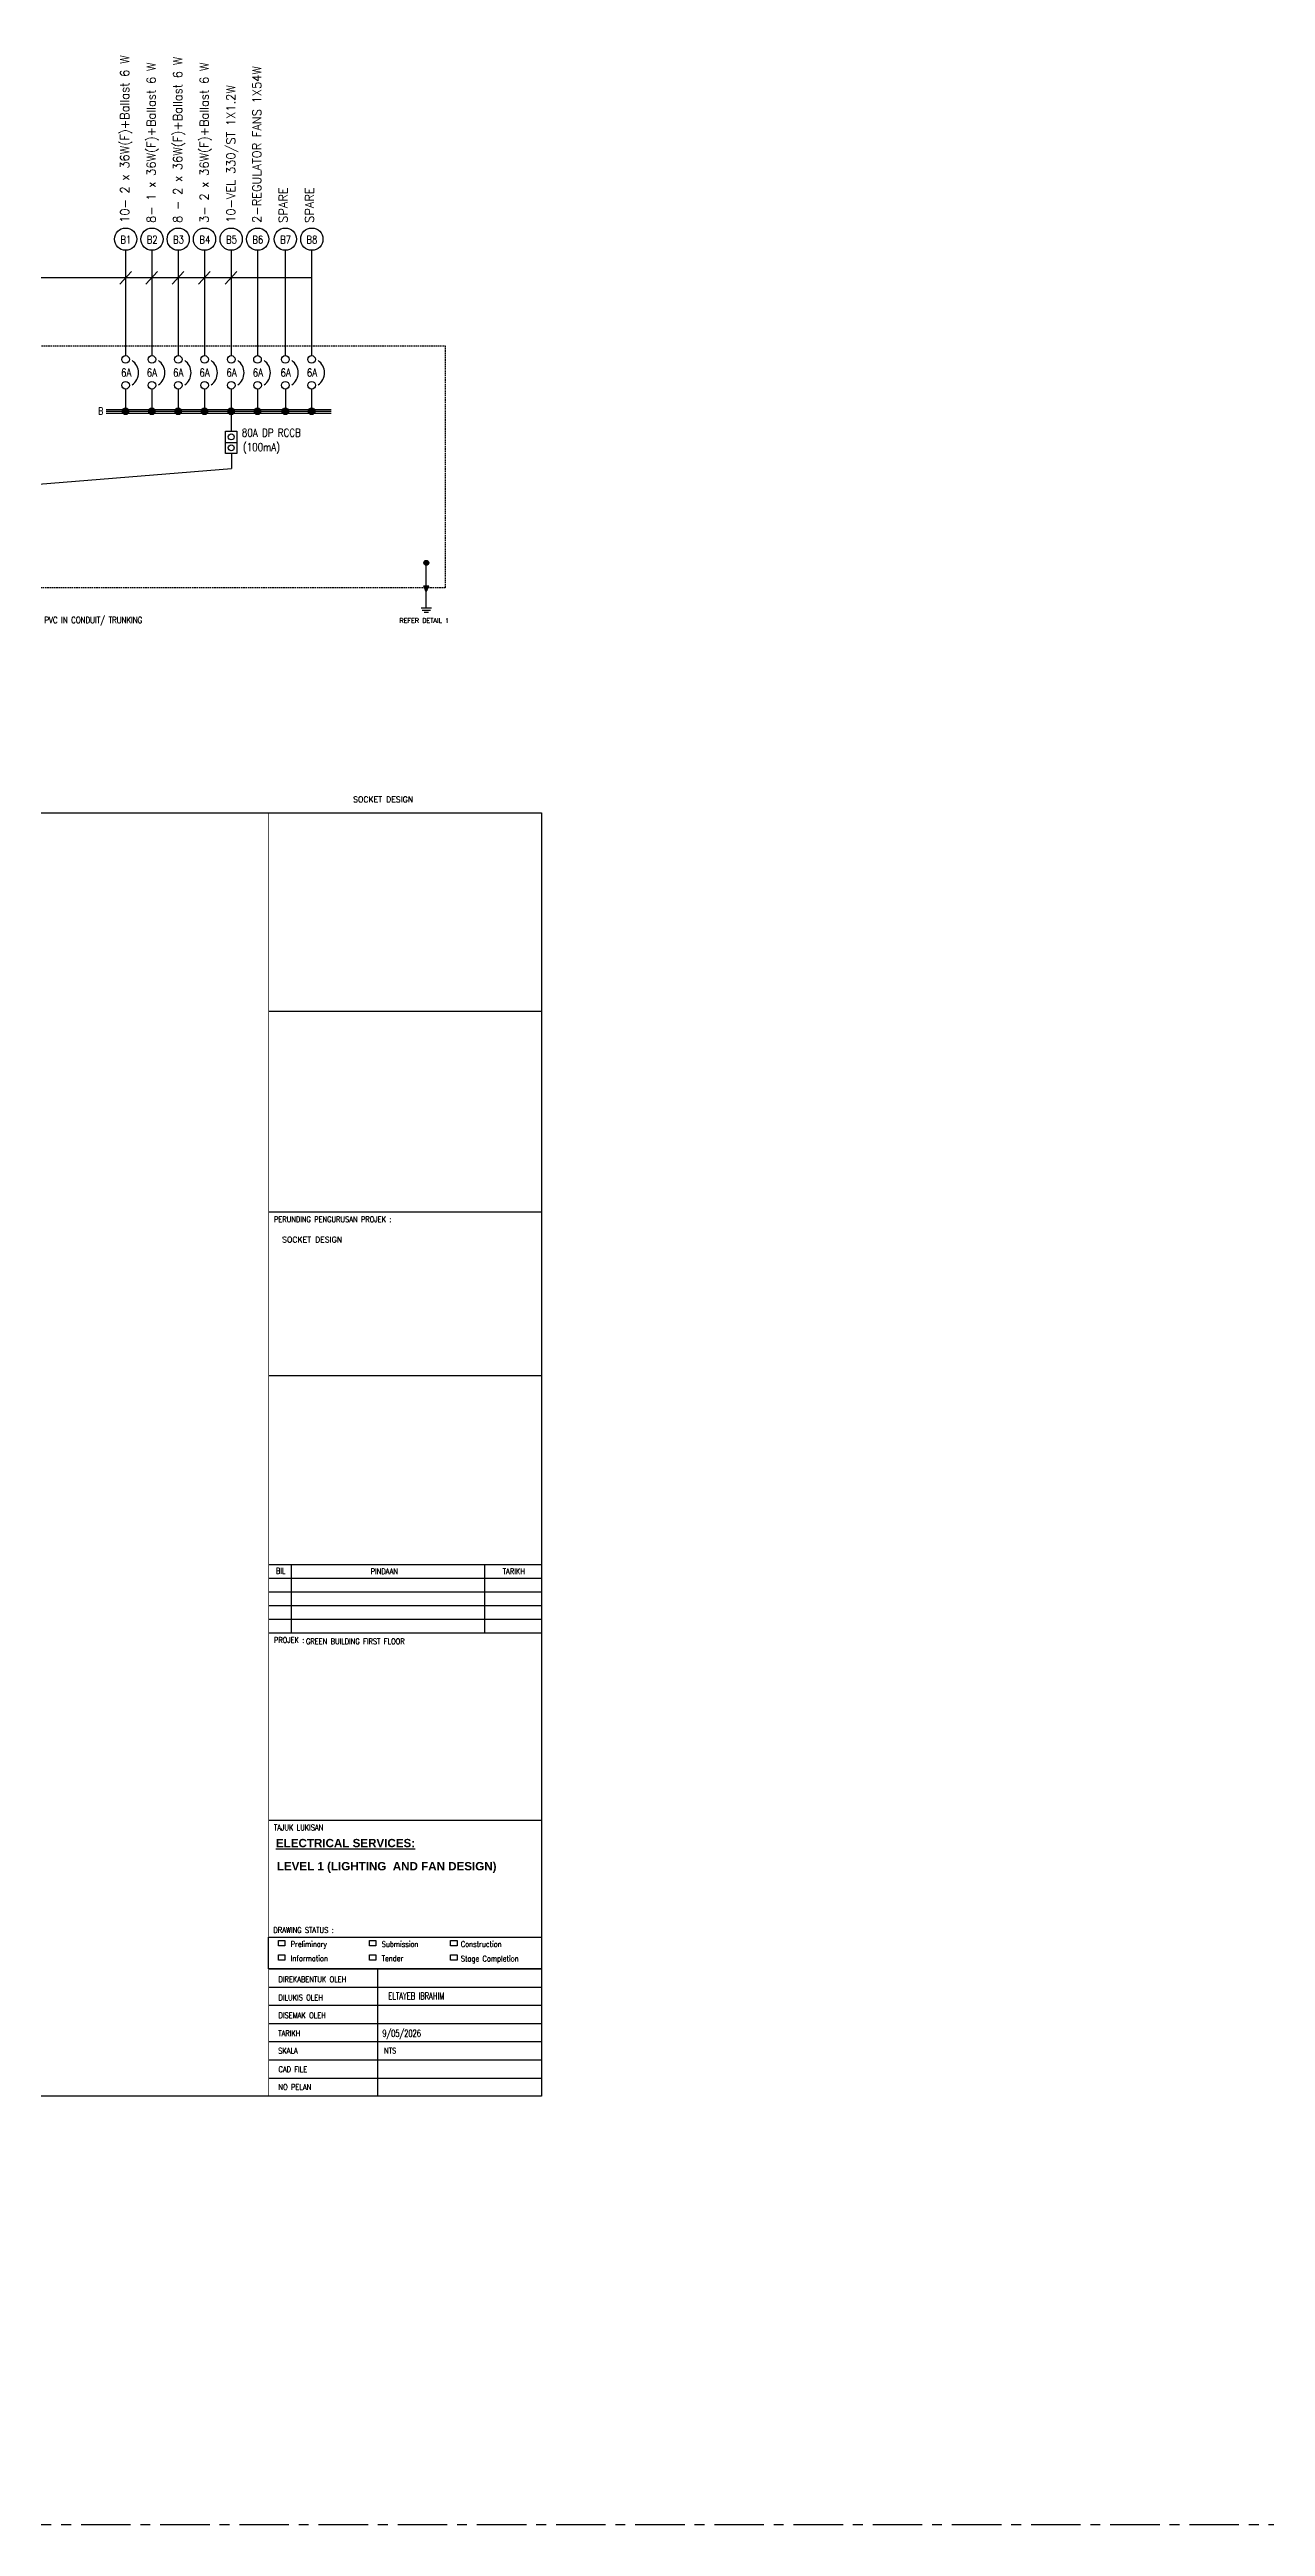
# Model space of a CAD drawing. Header units: inches. Extents: x -85907952 to 802144, y 988801 to 3125513.
# Drawn here: x 321185 to 382617, y 988801 to 1113994 of the extents above; entities that cross this region are included whole.
import ezdxf
from ezdxf.enums import TextEntityAlignment as Align

# ---------------------------------------------------------------- set-up
doc = ezdxf.new("R2010")
doc.units = ezdxf.units.IN
doc.header["$MEASUREMENT"] = 0
doc.linetypes.add('CENTER', pattern=[2, 1.25, -0.25, 0.25, -0.25])
doc.linetypes.add('HIDDEN', pattern=[0.375, 0.25, -0.125])
for name, color, linetype in [('$_KOD', 7, 'Continuous'), ('9', 7, 'Continuous'), ('BANGUNAN', 4, 'Continuous'), ('dmension', 4, 'Continuous'), ('dxt_text', 4, 'Continuous'), ('LYT', 7, 'Continuous'), ('t.block', 4, 'Continuous'), ('TB', 8, 'Continuous'), ('TEL', 3, 'Continuous'), ('TEXT', 2, 'Continuous')]:
    doc.layers.add(name, color=color, linetype=linetype)
doc.styles.add('ARIAL', font='romans.shx', dxfattribs={"height": 2})
doc.styles.add('ROMANC', font='ROMANC', dxfattribs={"width": 0.8, "height": 250})
doc.styles.add('ROMAND', font='ROMAND', dxfattribs={"width": 0.75, "height": 600})
doc.styles.add('ROMANS', font='ROMANS', dxfattribs={"width": 0.7})
doc.styles.add('SANSSERIFBOLD', font='SASB____.PFB', dxfattribs={"height": 1200})
doc.styles.add('TEXT25', font='SIMPLEX.shx', dxfattribs={"width": 0.7, "height": 62.5})

msp = doc.modelspace()

# ---------------------------------------------------------------- linework, layer by layer
at = {"layer": '$_KOD', "color": 3, "linetype": 'Continuous'}
for p, q in [((334426, 1102461, 0), (290299, 1102457, 0)), ((325329, 1102772, 0), (324736, 1102130, 0)), ((326639, 1102772, 0), (326046, 1102130, 0)), ((327973, 1102772, 0), (327380, 1102130, 0)), ((329303, 1102773, 0), (328709, 1102131, 0)), ((330651, 1102772, 0), (330058, 1102130, 0))]:
    msp.add_line(p, q, dxfattribs=at)
at = {"color": 0}
for p, q in [((324878, 1095779, 0), (324878, 1095638, 0)), ((324912, 1095826, 0), (324912, 1095590, 0)), ((324945, 1095852, 0), (324945, 1095565, 0)), ((324979, 1095866, 0), (324979, 1095550, 0)), ((325012, 1095873, 0), (325012, 1095543, 0)), ((325046, 1095873, 0), (325046, 1095544, 0)), ((325079, 1095866, 0), (325079, 1095551, 0)), ((325113, 1095850, 0), (325113, 1095566, 0)), ((325146, 1095824, 0), (325146, 1095592, 0)), ((325180, 1095774, 0), (325180, 1095642, 0)), ((326207, 1095779, 0), (326207, 1095638, 0)), ((326241, 1095826, 0), (326241, 1095590, 0)), ((326274, 1095852, 0), (326274, 1095565, 0)), ((326308, 1095866, 0), (326308, 1095550, 0)), ((326341, 1095873, 0), (326341, 1095543, 0)), ((326375, 1095873, 0), (326375, 1095544, 0)), ((326408, 1095866, 0), (326408, 1095551, 0)), ((326442, 1095850, 0), (326442, 1095566, 0)), ((326475, 1095824, 0), (326475, 1095592, 0)), ((326509, 1095774, 0), (326509, 1095642, 0)), ((327536, 1095779, 0), (327536, 1095638, 0)), ((327570, 1095826, 0), (327570, 1095590, 0)), ((327603, 1095852, 0), (327603, 1095565, 0)), ((327637, 1095866, 0), (327637, 1095550, 0)), ((327670, 1095873, 0), (327670, 1095543, 0)), ((327704, 1095873, 0), (327704, 1095544, 0)), ((327737, 1095866, 0), (327737, 1095551, 0)), ((327771, 1095850, 0), (327771, 1095566, 0)), ((327805, 1095824, 0), (327805, 1095592, 0)), ((327838, 1095774, 0), (327838, 1095642, 0)), ((328865, 1095779, 0), (328865, 1095638, 0)), ((328899, 1095826, 0), (328899, 1095590, 0)), ((328933, 1095852, 0), (328933, 1095565, 0)), ((328966, 1095866, 0), (328966, 1095550, 0)), ((329000, 1095873, 0), (329000, 1095543, 0)), ((329033, 1095873, 0), (329033, 1095544, 0)), ((329067, 1095866, 0), (329067, 1095551, 0)), ((329100, 1095850, 0), (329100, 1095566, 0)), ((329134, 1095824, 0), (329134, 1095592, 0)), ((329167, 1095774, 0), (329167, 1095642, 0)), ((330214, 1095779, 0), (330214, 1095638, 0)), ((330215, 1095779, 0), (330215, 1095638, 0)), ((330247, 1095826, 0), (330247, 1095590, 0)), ((330249, 1095826, 0), (330249, 1095590, 0)), ((330281, 1095852, 0), (330281, 1095565, 0)), ((330282, 1095852, 0), (330282, 1095565, 0)), ((330314, 1095866, 0), (330314, 1095550, 0)), ((330316, 1095866, 0), (330316, 1095550, 0)), ((330348, 1095873, 0), (330348, 1095543, 0)), ((330349, 1095873, 0), (330349, 1095543, 0)), ((330381, 1095873, 0), (330381, 1095544, 0)), ((330383, 1095873, 0), (330383, 1095544, 0)), ((330415, 1095866, 0), (330415, 1095551, 0)), ((330416, 1095866, 0), (330416, 1095551, 0)), ((330448, 1095850, 0), (330448, 1095566, 0)), ((330450, 1095850, 0), (330450, 1095566, 0)), ((330482, 1095824, 0), (330482, 1095592, 0)), ((330483, 1095824, 0), (330483, 1095592, 0)), ((330515, 1095774, 0), (330515, 1095642, 0)), ((330517, 1095774, 0), (330517, 1095642, 0)), ((331543, 1095779, 0), (331543, 1095638, 0)), ((331576, 1095826, 0), (331576, 1095590, 0)), ((331610, 1095852, 0), (331610, 1095565, 0)), ((331643, 1095866, 0), (331643, 1095550, 0)), ((331677, 1095873, 0), (331677, 1095543, 0)), ((331711, 1095873, 0), (331711, 1095544, 0)), ((331744, 1095866, 0), (331744, 1095551, 0)), ((331778, 1095850, 0), (331778, 1095566, 0)), ((331811, 1095824, 0), (331811, 1095592, 0)), ((331845, 1095774, 0), (331845, 1095642, 0)), ((332981, 1095826, 0), (332981, 1095590, 0)), ((333015, 1095852, 0), (333015, 1095565, 0)), ((333048, 1095866, 0), (333048, 1095550, 0)), ((333082, 1095873, 0), (333082, 1095543, 0)), ((333115, 1095873, 0), (333115, 1095544, 0)), ((333149, 1095866, 0), (333149, 1095551, 0)), ((333182, 1095850, 0), (333182, 1095566, 0)), ((333216, 1095824, 0), (333216, 1095592, 0)), ((334310, 1095826, 0), (334310, 1095590, 0)), ((334344, 1095852, 0), (334344, 1095565, 0)), ((334377, 1095866, 0), (334377, 1095550, 0)), ((334411, 1095873, 0), (334411, 1095543, 0)), ((334445, 1095873, 0), (334445, 1095544, 0)), ((334478, 1095866, 0), (334478, 1095551, 0)), ((334512, 1095850, 0), (334512, 1095566, 0)), ((334545, 1095824, 0), (334545, 1095592, 0))]:
    msp.add_line(p, q, dxfattribs=at)
at = {"layer": '9', "color": 7}
msp.add_line((333396, 1037421), (333396, 1033972), dxfattribs=at)
at = {"layer": 'BANGUNAN', "color": 255, "linetype": 'Continuous'}
for p, q in [((325028, 1103849, 0), (325028, 1098525, 0)), ((326357, 1103849, 0), (326357, 1098525, 0)), ((327686, 1103849, 0), (327686, 1098525, 0)), ((329015, 1103849, 0), (329015, 1098525, 0)), ((330363, 1103849, 0), (330363, 1098525, 0)), ((331692, 1103849, 0), (331692, 1098525, 0)), ((333097, 1103849, 0), (333097, 1098525, 0)), ((334426, 1103849, 0), (334426, 1098525, 0)), ((325028, 1096832, 0), (325028, 1095708, 0)), ((326357, 1096832, 0), (326357, 1095708, 0)), ((327686, 1096832, 0), (327686, 1095708, 0)), ((329015, 1096832, 0), (329015, 1095708, 0)), ((330364, 1096832, 0), (330364, 1095708, 0)), ((331693, 1096832, 0), (331693, 1095708, 0)), ((333098, 1096832, 0), (333098, 1095708, 0)), ((334427, 1096832, 0), (334427, 1095708, 0)), ((324042, 1095802, 0), (335409, 1095802, 0)), ((324042, 1095708, 0), (335409, 1095708, 0)), ((324042, 1095614, 0), (335409, 1095614, 0)), ((340221, 1086584, 0), (340097, 1086888, 0)), ((340221, 1086584, 0), (340345, 1086888, 0))]:
    msp.add_line(p, q, dxfattribs=at)
at = {"layer": 'BANGUNAN', "color": 255}
for p, q in [((330365, 1095708, 0), (330365, 1094700, 0)), ((330082, 1094700, 0), (330645, 1094700, 0)), ((330082, 1093574, 0), (330082, 1094700, 0)), ((330645, 1094700, 0), (330645, 1093574, 0)), ((330082, 1094137, 0), (330645, 1094137, 0)), ((330645, 1093574, 0), (330082, 1093574, 0)), ((330371, 1093565, 0), (330371, 1092815, 0)), ((314896, 1091568, 0), (330371, 1092815, 0)), ((340098, 1088048, 0), (340225, 1088174, 0)), ((340099, 1088067, 0), (340205, 1088173, 0)), ((340100, 1088031, 0), (340242, 1088172, 0)), ((340104, 1088016, 0), (340257, 1088169, 0)), ((340105, 1088092, 0), (340181, 1088167, 0)), ((340109, 1088002, 0), (340270, 1088164, 0)), ((340115, 1087990, 0), (340283, 1088158, 0)), ((340122, 1087978, 0), (340294, 1088150, 0)), ((340130, 1087968, 0), (340304, 1088142, 0)), ((340140, 1087959, 0), (340313, 1088132, 0)), ((340150, 1087951, 0), (340322, 1088122, 0)), ((340162, 1087944, 0), (340329, 1088111, 0)), ((340174, 1087938, 0), (340335, 1088098, 0)), ((340188, 1087933, 0), (340340, 1088084, 0)), ((340203, 1087930, 0), (340343, 1088069, 0)), ((340221, 1087928, 0), (340344, 1088052, 0)), ((340221, 1085771, 0), (340221, 1088051, 0)), ((340241, 1087930, 0), (340342, 1088031, 0)), ((340267, 1087937, 0), (340335, 1088005, 0)), ((340097, 1086888, 0), (340345, 1086888, 0)), ((340101, 1086878, 0), (340111, 1086888, 0)), ((340107, 1086865, 0), (340130, 1086888, 0)), ((340112, 1086852, 0), (340148, 1086888, 0)), ((340117, 1086839, 0), (340167, 1086888, 0)), ((340123, 1086825, 0), (340185, 1086888, 0)), ((340128, 1086812, 0), (340204, 1086888, 0)), ((340134, 1086799, 0), (340223, 1086888, 0)), ((340139, 1086786, 0), (340241, 1086888, 0)), ((340144, 1086772, 0), (340260, 1086888, 0)), ((340150, 1086759, 0), (340278, 1086888, 0)), ((340155, 1086746, 0), (340297, 1086888, 0)), ((340161, 1086733, 0), (340316, 1086888, 0)), ((340166, 1086720, 0), (340334, 1086888, 0)), ((340171, 1086706, 0), (340339, 1086874, 0)), ((340177, 1086693, 0), (340327, 1086843, 0)), ((340182, 1086680, 0), (340314, 1086812, 0)), ((340187, 1086667, 0), (340301, 1086780, 0)), ((340193, 1086653, 0), (340288, 1086749, 0)), ((340198, 1086640, 0), (340276, 1086718, 0)), ((340204, 1086627, 0), (340263, 1086686, 0)), ((339958, 1085771, 0), (340484, 1085771, 0)), ((340011, 1085665, 0), (340432, 1085665, 0)), ((340116, 1085560, 0), (340326, 1085560, 0)), ((340209, 1086614, 0), (340250, 1086655, 0)), ((340214, 1086601, 0), (340237, 1086624, 0)), ((340220, 1086587, 0), (340225, 1086592, 0))]:
    msp.add_line(p, q, dxfattribs=at)
at = {"layer": 'BANGUNAN', "color": 4, "linetype": 'HIDDEN', "ltscale": 300, "elevation": 0}
msp.add_lwpolyline([(290518, 1099017), (341171, 1099017), (341171, 1086793), (290518, 1086793)], close=True, dxfattribs=at)
at = {"layer": 'BANGUNAN', "color": 255, "linetype": 'Continuous'}
for centre, radius in [((325028, 1104410, 0), 561), ((326357, 1104410, 0), 561), ((327686, 1104410, 0), 561), ((329015, 1104410, 0), 561), ((330363, 1104410, 0), 561), ((331702, 1104410, 0), 561), ((333097, 1104410, 0), 561), ((334436, 1104410, 0), 561), ((325028, 1098332, 0), 193), ((326357, 1098332, 0), 193), ((327686, 1098332, 0), 193), ((329015, 1098332, 0), 193), ((330363, 1098332, 0), 193), ((331692, 1098332, 0), 193), ((333097, 1098332, 0), 193), ((334426, 1098332, 0), 193), ((325028, 1097025, 0), 193), ((326357, 1097025, 0), 193), ((327686, 1097025, 0), 193), ((329015, 1097025, 0), 193), ((330364, 1097025, 0), 193), ((331693, 1097025, 0), 193), ((333098, 1097025, 0), 193), ((334427, 1097025, 0), 193), ((325028, 1095708, 0), 166), ((326357, 1095708, 0), 166), ((327686, 1095708, 0), 166), ((329015, 1095708, 0), 166), ((330364, 1095708, 0), 166), ((330365, 1095708, 0), 166), ((331693, 1095708, 0), 166), ((333098, 1095708, 0), 166), ((334427, 1095708, 0), 166), ((330365, 1094415, 0), 150), ((330365, 1093862, 0), 150), ((340221, 1088051, 0), 123)]:
    msp.add_circle(centre, radius, dxfattribs=at)
for centre in [(324926, 1097656, 0), (326255, 1097656, 0), (327584, 1097656, 0), (328913, 1097656, 0), (330262, 1097656, 0), (331591, 1097656, 0), (332996, 1097656, 0), (334325, 1097656, 0)]:
    msp.add_arc(centre, 752, 305.15395, 55.05102, dxfattribs=at)
at = {"layer": 'dmension', "ltscale": 100, "const_width": 23}
msp.add_lwpolyline([(332253, 1075409), (332253, 1010547), (346042, 1010547), (346042, 1075409), (332253, 1075409)], dxfattribs=at)
at = {"layer": 'dxt_text'}
for points in [[(332750, 1018145), (332750, 1018416), (333079, 1018416), (333079, 1018145)], [(337344, 1018416), (337674, 1018416), (337674, 1018145), (337344, 1018145)], [(337344, 1018145), (337344, 1018416), (337674, 1018416), (337674, 1018145)], [(341446, 1018145), (341446, 1018416), (341776, 1018416), (341776, 1018145)], [(332750, 1017697), (333079, 1017697), (333079, 1017425), (332750, 1017425)], [(332750, 1017425), (332750, 1017697), (333079, 1017697), (333079, 1017425)], [(337344, 1017425), (337344, 1017697), (337674, 1017697), (337674, 1017425)], [(341446, 1017425), (341446, 1017697), (341776, 1017697), (341776, 1017425)]]:
    msp.add_lwpolyline(points, close=True, dxfattribs=at)
at = {"layer": 't.block', "color": 7, "linetype": 'Continuous'}
for p, q in [((346042, 1075409), (346042, 1010547)), ((332253, 1037421), (346042, 1037421)), ((332253, 1036731), (346042, 1036731)), ((343167, 1037421), (343167, 1033972)), ((332253, 1036041), (346042, 1036041)), ((332253, 1035352), (346042, 1035352)), ((332253, 1034662), (346042, 1034662)), ((332253, 1033972), (346042, 1033972)), ((332253, 1024499), (346042, 1024499)), ((332253, 1016984), (346042, 1016984)), ((337760, 1016984), (337760, 1010547)), ((332253, 1016064), (346042, 1016064)), ((332253, 1015145), (346042, 1015145)), ((332253, 1014225), (346042, 1014225)), ((332253, 1013305), (346042, 1013305)), ((332253, 1012386), (346042, 1012386)), ((332253, 1011466), (346042, 1011466))]:
    msp.add_line(p, q, dxfattribs=at)
at = {"layer": 't.block', "color": 7}
for p, q in [((346049, 1065371), (332254, 1065371)), ((346049, 1055237), (332254, 1055237)), ((346049, 1046965), (332254, 1046965))]:
    msp.add_line(p, q, dxfattribs=at)
at = {"layer": 't.block', "color": 7, "ltscale": 0.5}
msp.add_lwpolyline([(346042, 1010547), (251187, 1010547), (251187, 1075409), (346042, 1075409)], close=True, dxfattribs=at)
at = {"layer": 't.block', "color": 7, "linetype": 'Continuous'}
msp.add_lwpolyline([(332250, 1018592), (346042, 1018592), (346042, 1016984), (332250, 1016984)], close=True, dxfattribs=at)
at = {"layer": 'TEL', "color": 8, "linetype": 'CENTER', "ltscale": 2000}
msp.add_line((242775, 988925), (802144, 988801), dxfattribs=at)

# ---------------------------------------------------------------- texts
at = {"color": 7, "style": 'ROMAND'}
msp.add_text('REFER DETAIL 1', height=234.74, dxfattribs=at).set_placement((338867, 1085020, 0))
at = {"layer": 'BANGUNAN', "color": 255, "linetype": 'Continuous', "style": 'ROMANC', "width": 0.95}
for s, p in [('10- 2 x 36W(F)+Ballast 6 W', (325205, 1105233, 0)), ('8- 1 x 36W(F)+Ballast 6 W', (326544, 1105233, 0)), ('8 - 2 x 36W(F)+Ballast 6 W', (327882, 1105233, 0)), ('3- 2 x 36W(F)+Ballast 6 W', (329221, 1105233, 0)), ('2-REGULATOR FANS 1X54W', (331880, 1105233, 0)), ('10-VEL 330/ST 1X1.2W', (330569, 1105233, 0)), ('SPARE', (333209, 1105233, 0)), ('SPARE', (334538, 1105233, 0))]:
    msp.add_text(s, height=445.5, rotation=90, dxfattribs=at).set_placement(p)
at = {"layer": 'BANGUNAN', "color": 255, "linetype": 'Continuous', "style": 'ROMANS', "width": 0.8}
for s, p in [('B1', (325042, 1104193, 0)), ('B2', (326371, 1104193, 0)), ('B3', (327700, 1104193, 0)), ('B4', (329029, 1104193, 0)), ('B5', (330378, 1104193, 0)), ('B6', (331707, 1104193, 0)), ('B7', (333112, 1104193, 0)), ('B8', (334441, 1104193, 0))]:
    msp.add_text(s, height=390.9, dxfattribs=at).set_placement(p, align=Align.CENTER)
at = {"layer": 'BANGUNAN', "color": 255, "linetype": 'Continuous', "width": 0.8}
for s, height, style, p in [('6A', 402.1, 'ROMANS', (324795, 1097464, 0)), ('6A', 402.1, 'ROMANS', (326091, 1097464, 0)), ('6A', 402.1, 'ROMANS', (327422, 1097464, 0)), ('6A', 402.1, 'ROMANS', (328752, 1097464, 0)), ('6A', 402.1, 'ROMANS', (330117, 1097464, 0)), ('6A ', 402.1, 'ROMANS', (331448, 1097464, 0)), ('6A', 402.1, 'ROMANS', (332851, 1097464, 0)), ('6A', 402.1, 'ROMANS', (334182, 1097464, 0)), ('B', 355, 'ROMAND', (323644, 1095552, 0)), ('80A DP RCCB', 402.1, 'ROMANS', (330901, 1094425, 0)), ('(100mA)', 402.1, 'ROMANS', (330956, 1093698, 0))]:
    msp.add_text(s, height=height, dxfattribs=dict(at, style=style)).set_placement(p)
at = {"layer": 'dxt_text', "style": 'TEXT25', "width": 0.7}
for s, height, p in [('PERUNDING PENGURUSAN PROJEK :', 287.51, (332522, 1054723)), ('BIL', 287.5, (332621, 1036958)), ('PINDAAN', 287.5, (337412, 1036933)), ('TARIKH', 287.5, (344083, 1036933)), ('PROJEK :', 287.5, (332520, 1033458)), ('GREEN BUILDING FIRST FLOOR', 287.51, (334140, 1033392)), ('TAJUK LUKISAN', 287.51, (332520, 1023985)), ('DIREKABENTUK OLEH', 287.51, (332751, 1016311)), ('DILUKIS OLEH', 287.51, (332751, 1015392)), ('ELTAYEB IBRAHIM', 353.92, (338301, 1015428)), ('DISEMAK OLEH', 287.51, (332751, 1014491)), ('TARIKH ', 287.5, (332739, 1013583)), ('SKALA ', 287.5, (332739, 1012699)), ('9/05/2026', 353.9, (337998, 1013554)), ('NTS', 287.5, (338091, 1012709)), ('CAD FILE ', 287.5, (332751, 1011769)), ('NO PELAN', 287.5, (332751, 1010864))]:
    msp.add_text(s, height=height, dxfattribs=at).set_placement(p)
at = {"layer": 'dxt_text', "attachment_point": 1, "style": 'TEXT25'}
for s, insert, char_height in [('DRAWING STATUS :', (332496, 1019090), 287.51), ('Preliminary', (333373, 1018379), 287.51), ('Submission', (337968, 1018379), 287.5), ('Construction', (341963, 1018379), 287.51), ('Information', (333373, 1017660), 287.51), ('Tender', (337968, 1017660), 287.5), ('Stage Completion', (341963, 1017647), 287.51)]:
    msp.add_mtext(s, dxfattribs=dict(at, insert=insert, char_height=char_height))
at = {"layer": 'LYT', "color": 7, "linetype": 'Continuous', "style": 'ROMAND', "width": 0.8}
msp.add_text('4C  16sq. mm  PVC IN CONDUIT/ TRUNKING', height=324, dxfattribs=at).set_placement((317958, 1084994, 0))
at = {"layer": 'TB', "color": 4, "linetype": 'Continuous', "char_height": 287.51, "width": 5132.08, "attachment_point": 1, "style": 'ARIAL'}
for insert in [(336524, 1076235), (332935, 1053986)]:
    msp.add_mtext('SOCKET DESIGN ', dxfattribs=dict(at, insert=insert))
at = {"layer": 'TEXT', "linetype": 'ByBlock', "style": 'SANSSERIFBOLD'}
for s, p in [('%%UELECTRICAL SERVICES:', (332625, 1023133)), ('LEVEL 1 (LIGHTING  AND FAN DESIGN)', (332668, 1021964))]:
    msp.add_text(s, height=419.4, dxfattribs=at).set_placement(p)

doc.saveas('drawing.dxf')
